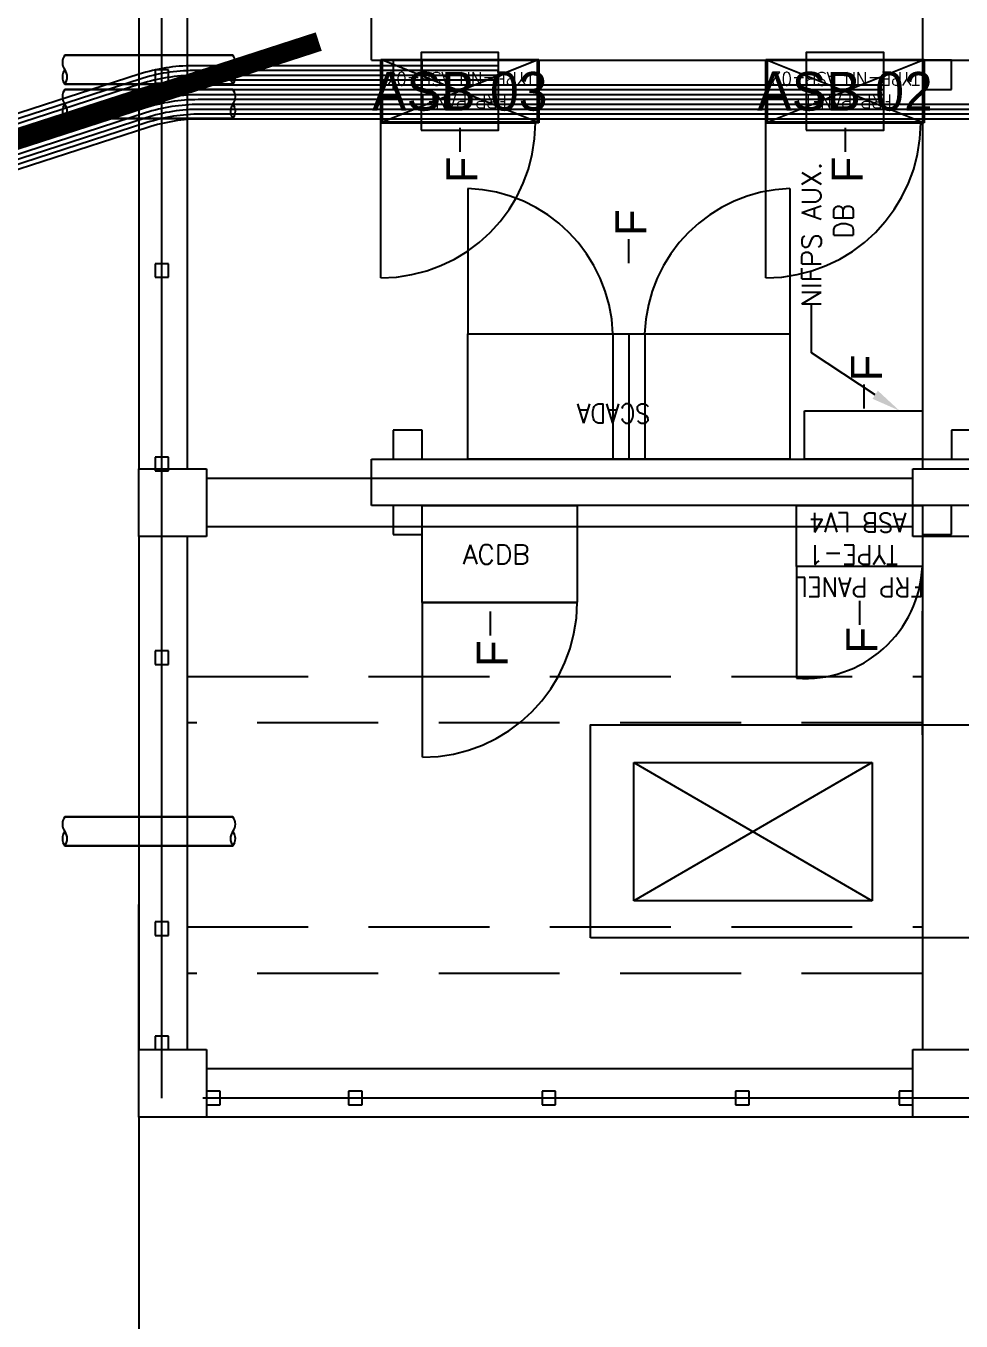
# Model space of a CAD drawing. Header units: metres. Extents: x 530797 to 531186, y 2675622 to 2675942.
# Drawn here: x 530979.7 to 530984.54, y 2675808.3 to 2675814.99 of the extents above; entities that cross this region are included whole.
import ezdxf
from ezdxf.enums import TextEntityAlignment as Align

# ---------------------------------------------------------------- set-up
doc = ezdxf.new("R2010")
doc.units = ezdxf.units.M
for name, pattern in [('DASHED', [0.75, 0.5, -0.25]), ('DASHED2', [0.375, 0.25, -0.125]), ('HIDDEN', [0.375, 0.25, -0.125]), ('PHANTOM', [63.5, 31.75, -6.35, 6.35, -6.35, 6.35, -6.35])]:
    doc.linetypes.add(name, pattern=pattern)
for name, color, linetype in [('1', 5, 'Continuous'), ('Excavation', 7, 'Continuous'), ('IDT', 7, 'Continuous'), ('LT Cable(AG) INV to LT Panel BL-07', 2, 'Continuous')]:
    doc.layers.add(name, color=color, linetype=linetype)
doc.styles.add('Arial', font='arial.ttf')
doc.styles.add('RomanS', font='romans.shx')
doc.styles.get("Standard").update_dxf_attribs({"font": 'Adani Regular.ttf'})
doc.linetypes.add('FOUNDATION LAYOUT$0$FENCELINE1', pattern='A,6.35,-2.54,[133,ltypeshp.shx,S=2.54,R=0,X=-2.54,Y=0],-2.54,25.4', length=36.83)

# ---------------------------------------------------------------- blocks, each defined once
blk = doc.blocks.new('ASB')
at = {"layer": '1', "color": 5}
blk.add_lwpolyline([(-0.2, -0.2), (0.2, -0.2), (0.2, 0.2), (-0.2, 0.2)], close=True, dxfattribs=at)
at = {"layer": '1', "color": 7}
blk.add_attdef('ID', text='', height=0.2, dxfattribs=at).set_placement((0, 0), align=Align.MIDDLE_CENTER)
blk = doc.blocks.new('IDT')
at = {"layer": 'IDT', "color": 8}
for p, q in [((29.552, 18.4101), (29.902, 18.4101)), ((29.902, 18.4101), (29.902, 18.0601)), ((29.902, 18.4101), (33.552, 18.4101)), ((33.552, 18.0601), (33.552, 18.4101)), ((33.552, 18.4101), (33.902, 18.4101)), ((33.902, 18.4101), (33.902, 18.0601)), ((29.902, 18.3453), (29.902, 18.2753)), ((29.972, 18.3453), (29.902, 18.3453)), ((29.972, 18.2753), (29.972, 18.3453)), ((30.7481, 18.3453), (30.7481, 18.2753)), ((30.8181, 18.3453), (30.7481, 18.3453)), ((30.8181, 18.2753), (30.8181, 18.3453)), ((31.7481, 18.3453), (31.7481, 18.2753)), ((31.8181, 18.3453), (31.7481, 18.3453)), ((31.8181, 18.2753), (31.8181, 18.3453)), ((32.7481, 18.3453), (32.7481, 18.2753)), ((32.8181, 18.3453), (32.7481, 18.3453)), ((32.8181, 18.2753), (32.8181, 18.3453)), ((33.482, 18.3453), (33.482, 18.2753)), ((33.552, 18.3453), (33.482, 18.3453)), ((33.552, 18.2753), (33.552, 18.3453)), ((29.902, 18.2753), (29.972, 18.2753)), ((30.7481, 18.2753), (30.8181, 18.2753)), ((31.7481, 18.2753), (31.8181, 18.2753)), ((32.7481, 18.2753), (32.8181, 18.2753)), ((33.482, 18.2753), (33.552, 18.2753)), ((29.902, 18.1601), (33.552, 18.1601)), ((29.902, 18.0601), (29.552, 18.0601)), ((29.852, 15.4101), (29.852, 18.0601)), ((33.902, 18.0601), (33.552, 18.0601)), ((33.652, 15.4101), (33.652, 18.0601)), ((33.7481, 18.0601), (33.7481, 17.9901)), ((33.8181, 18.0601), (33.7481, 18.0601)), ((33.8181, 17.9901), (33.8181, 18.0601)), ((33.902, 15.4101), (33.902, 18.0601)), ((33.7481, 17.9901), (33.8181, 17.9901)), ((33.7481, 17.4703), (33.7481, 17.4003)), ((33.8181, 17.4703), (33.7481, 17.4703)), ((33.8181, 17.4003), (33.8181, 17.4703)), ((33.7481, 17.4003), (33.8181, 17.4003)), ((30.1117, 16.5771), (30.1117, 17.2916)), ((30.1117, 17.2916), (31.3439, 17.2916)), ((31.3439, 16.5771), (30.1117, 17.2916)), ((30.1117, 16.5771), (31.3439, 17.2916)), ((31.3439, 17.2916), (31.3439, 16.5771)), ((31.3439, 16.5771), (30.1117, 16.5771)), ((29.852, 16.4349), (29.852, 15.7954)), ((33.652, 16.1329), (33.652, 16.1329)), ((33.7481, 16.0703), (33.7481, 16.0003)), ((33.8181, 16.0703), (33.7481, 16.0703)), ((33.8181, 16.0003), (33.8181, 16.0703)), ((33.7481, 16.0003), (33.8181, 16.0003)), ((29.552, 15.4101), (29.902, 15.4101)), ((29.702, 15.3997), (29.702, 15.2497)), ((29.852, 15.3997), (29.702, 15.3997)), ((29.852, 15.2497), (29.852, 15.3997)), ((29.902, 15.4101), (29.902, 15.0601)), ((32.4369, 15.3997), (32.4369, 15.2497)), ((32.5869, 15.3997), (32.4369, 15.3997)), ((32.5869, 15.2497), (32.5869, 15.3997)), ((33.552, 15.0601), (33.552, 15.4101)), ((33.552, 15.4101), (33.902, 15.4101)), ((33.902, 15.4101), (33.902, 15.0601)), ((29.902, 15.3601), (33.552, 15.3601)), ((26.802, 15.2497), (32.6992, 15.2497)), ((29.702, 15.2497), (29.852, 15.2497)), ((32.4369, 15.2497), (32.5869, 15.2497)), ((32.6992, 15.2497), (32.6992, 15.0097)), ((29.902, 15.0601), (29.552, 15.0601)), ((29.852, 12.4101), (29.852, 15.0601)), ((29.902, 15.1101), (33.552, 15.1101)), ((33.902, 15.0601), (33.552, 15.0601)), ((33.652, 12.4101), (33.652, 15.0601)), ((33.7481, 15.0703), (33.7481, 15.0003)), ((33.8181, 15.0703), (33.7481, 15.0703)), ((33.8181, 15.0003), (33.8181, 15.0703)), ((33.902, 12.4101), (33.902, 15.0601)), ((32.6992, 15.0097), (26.802, 15.0097)), ((29.702, 15.0097), (29.552, 15.0097)), ((29.702, 14.8597), (29.702, 15.0097)), ((31.2873, 14.3618), (31.2873, 15.0097)), ((31.3698, 14.3618), (31.3698, 15.0097)), ((31.4523, 14.3618), (31.4523, 15.0097)), ((32.4369, 15.0097), (32.4369, 14.8597)), ((32.5869, 15.0097), (32.4369, 15.0097)), ((32.5869, 14.8597), (32.5869, 15.0097)), ((33.7481, 15.0003), (33.8181, 15.0003)), ((29.552, 14.8597), (29.702, 14.8597)), ((32.4369, 14.8597), (32.5869, 14.8597)), ((33.7481, 14.0703), (33.7481, 14.0003)), ((33.8181, 14.0703), (33.7481, 14.0703)), ((33.8181, 14.0003), (33.8181, 14.0703)), ((33.7481, 14.0003), (33.8181, 14.0003)), ((29.843, 13.2732), (30.661, 13.2732)), ((29.843, 12.9462), (29.843, 13.2732)), ((29.852, 12.9497), (29.852, 13.2697)), ((29.852, 13.2697), (30.652, 13.2697)), ((30.652, 13.2697), (29.852, 12.9497)), ((30.652, 12.9497), (29.852, 13.2697)), ((30.652, 13.2697), (30.652, 12.9497)), ((30.661, 13.2732), (30.661, 12.9462)), ((31.8339, 13.2732), (32.6519, 13.2732)), ((31.8339, 12.9462), (31.8339, 13.2732)), ((31.8429, 12.9497), (31.8429, 13.2697)), ((31.8429, 13.2697), (32.6429, 13.2697)), ((31.8429, 12.9497), (32.6429, 13.2697)), ((31.8429, 13.2697), (32.6429, 12.9497)), ((32.6429, 13.2697), (32.6429, 12.9497)), ((32.6519, 13.2732), (32.6519, 12.9462)), ((29.702, 13.0997), (29.702, 12.9497)), ((29.852, 13.0997), (29.702, 13.0997)), ((29.852, 12.9497), (29.852, 13.0997)), ((32.4369, 13.0997), (32.4369, 12.9497)), ((32.5869, 13.0997), (32.4369, 13.0997)), ((32.5869, 12.9497), (32.5869, 13.0997)), ((33.7481, 13.0685), (33.7481, 12.9985)), ((33.8181, 13.0685), (33.7481, 13.0685)), ((33.8181, 12.9985), (33.8181, 13.0685)), ((33.7481, 12.9985), (33.8181, 12.9985)), ((32.6992, 12.9497), (26.802, 12.9497)), ((29.702, 12.9497), (29.852, 12.9497)), ((30.661, 12.9462), (29.843, 12.9462)), ((30.652, 12.9497), (29.852, 12.9497)), ((32.6519, 12.9462), (31.8339, 12.9462)), ((32.6429, 12.9497), (31.8429, 12.9497)), ((32.4369, 12.9497), (32.5869, 12.9497)), ((32.6993, 12.9497), (32.6993, 12.7097))]:
    blk.add_line(p, q, dxfattribs=at)
at = {"layer": 'IDT', "color": 8, "linetype": 'DASHED2', "ltscale": 5}
for p, q in [((32.802, 18.4101), (33.902, 18.4101)), ((33.902, 18.4101), (33.902, 17.3101))]:
    blk.add_line(p, q, dxfattribs=at)
at = {"layer": 'IDT', "color": 8, "linetype": 'PHANTOM', "ltscale": 0.25}
for p, q in [((25.6331, 18.3103), (33.7831, 18.3103)), ((33.7831, 18.3103), (33.7831, 9.1603))]:
    blk.add_line(p, q, dxfattribs=at)
at = {"layer": 'IDT', "color": 8, "linetype": 'HIDDEN', "ltscale": 2.5}
for p, q in [((29.852, 17.6665), (33.652, 17.6665)), ((33.652, 17.4265), (29.852, 17.4265)), ((29.852, 16.3729), (33.652, 16.3729)), ((33.652, 16.1329), (29.852, 16.1329))]:
    blk.add_line(p, q, dxfattribs=at)
at = {"layer": 'IDT', "color": 124}
for p, q in [((34.2845, 17.0079), (33.4155, 17.0079)), ((33.4155, 17.0079), (34.2845, 17.0079)), ((33.4155, 16.8579), (34.2845, 16.8579)), ((34.2845, 16.8579), (33.4155, 16.8579)), ((34.2845, 13.2505), (33.4155, 13.2505)), ((33.4155, 13.2505), (34.2845, 13.2505)), ((33.4155, 13.1005), (34.2845, 13.1005)), ((34.2845, 13.1005), (33.4155, 13.1005)), ((34.2845, 13.0734), (33.4155, 13.0734)), ((33.4155, 13.0734), (34.2845, 13.0734)), ((33.4155, 12.9234), (34.2845, 12.9234)), ((34.2845, 12.9234), (33.4155, 12.9234))]:
    blk.add_line(p, q, dxfattribs=at)
at = {"layer": 'IDT', "color": 8, "linetype": 'DASHED', "ltscale": 5}
for p, q in [((32.4365, 16.5497), (32.4365, 15.7497)), ((30.502, 15.5637), (30.502, 16.1417)), ((32.3927, 15.7497), (31.6365, 15.7497)), ((32.4365, 15.7497), (32.3927, 15.7497)), ((30.5375, 13.6118), (30.5375, 14.3618)), ((32.202, 13.6118), (32.202, 14.3618)), ((30.661, 14.0732), (30.661, 13.2732)), ((32.6519, 14.0732), (32.6519, 13.2732)), ((30.5375, 13.6118), (30.5375, 13.6118)), ((32.202, 13.6118), (32.202, 13.6118)), ((30.6172, 13.2732), (29.861, 13.2732)), ((30.661, 13.2732), (30.6172, 13.2732)), ((32.6081, 13.2732), (31.8519, 13.2732)), ((32.6519, 13.2732), (32.6081, 13.2732))]:
    blk.add_line(p, q, dxfattribs=at)
at = {"layer": 'IDT', "color": 7}
for p, q in [((30.177, 15.7932), (30.177, 15.8657)), ((32.0863, 15.8484), (32.0863, 15.9209)), ((30.177, 15.7421), (30.177, 15.7932)), ((32.0863, 15.7973), (32.0863, 15.8484)), ((31.6365, 15.7486), (32.4369, 15.7497)), ((31.6365, 15.2497), (31.6365, 15.7486)), ((32.4369, 15.7497), (32.4369, 15.2497)), ((29.852, 15.5637), (30.502, 15.5637)), ((29.852, 15.2497), (29.852, 15.5637)), ((30.502, 15.5637), (30.502, 15.2497)), ((30.502, 15.2497), (29.852, 15.2497)), ((32.4369, 15.2497), (31.6365, 15.2497)), ((29.852, 15.0097), (30.462, 15.0097)), ((29.852, 14.7597), (29.852, 15.0097)), ((30.462, 15.0097), (30.462, 14.7597)), ((30.5375, 15.0097), (32.202, 15.0097)), ((30.5375, 14.3618), (30.5375, 15.0097)), ((32.202, 15.0097), (32.202, 14.3618)), ((30.462, 14.7597), (29.852, 14.7597)), ((30.1529, 14.748), (30.1529, 14.6969)), ((30.1529, 14.6969), (30.1529, 14.6243)), ((32.202, 14.3618), (30.5375, 14.3618)), ((31.3698, 13.9969), (31.3698, 13.9457)), ((31.3698, 13.9457), (31.3698, 13.8732)), ((30.252, 13.3493), (30.252, 13.4218)), ((32.2429, 13.3493), (32.2429, 13.4218)), ((30.252, 13.2982), (30.252, 13.3493)), ((32.2429, 13.2982), (32.2429, 13.3493)), ((29.843, 13.2732), (30.661, 13.2732)), ((29.843, 12.9462), (29.843, 13.2732)), ((30.661, 13.2732), (30.661, 12.9462)), ((31.8339, 13.2732), (32.6519, 13.2732)), ((31.8339, 12.9462), (31.8339, 13.2732)), ((32.6519, 13.2732), (32.6519, 12.9462)), ((30.661, 12.9462), (29.843, 12.9462)), ((32.6519, 12.9462), (31.8339, 12.9462))]:
    blk.add_line(p, q, dxfattribs=at)
at = {"layer": 'IDT', "color": 8, "linetype": 'ByBlock', "lineweight": -2, "ltscale": 0.1}
for p, q in [((30.096, 14.6774), (30.426, 14.4611)), ((30.426, 14.4611), (30.426, 14.2072))]:
    blk.add_line(p, q, dxfattribs=at)
at = {"layer": 'IDT', "color": 7, "linetype": 'FOUNDATION LAYOUT$0$FENCELINE1', "ltscale": 0.01}
blk.add_lwpolyline([(33.902, 18.4101), (33.9018, 22.4854), (21.4107, 22.4854)], dxfattribs=at)
at = {"layer": 'IDT', "color": 8}
blk.add_lwpolyline([(31.567, 17.4829), (31.567, 16.3829), (28.767, 16.3829), (28.767, 17.4829)], close=True, dxfattribs=at)
at = {"layer": 'IDT', "color": 124}
for centre, start, end in [((33.4653, 16.9704), 143.02764, 216.97236), ((33.3657, 16.9704), 323.02764, 36.97236), ((34.3344, 16.9704), 143.02764, 216.97236), ((34.2347, 16.9704), 323.02764, 36.97236), ((33.4653, 16.8954), 143.02764, 216.97236), ((34.2347, 16.8954), 323.02764, 36.97236), ((33.4653, 13.213), 143.02764, 216.97236), ((33.3657, 13.213), 323.02764, 36.97236), ((34.3344, 13.213), 143.02764, 216.97236), ((34.2347, 13.213), 323.02764, 36.97236), ((33.4653, 13.138), 143.02764, 216.97236), ((34.2347, 13.138), 323.02764, 36.97236), ((33.4653, 13.0359), 143.02764, 216.97236), ((33.3657, 13.0359), 323.02764, 36.97236), ((34.3344, 13.0359), 143.02764, 216.97236), ((34.2347, 13.0359), 323.02764, 36.97236), ((33.4653, 12.9609), 143.02764, 216.97236), ((34.2347, 12.9609), 323.02764, 36.97236)]:
    blk.add_arc(centre, 0.0624, start, end, dxfattribs=at)
at = {"layer": 'IDT', "color": 8, "linetype": 'DASHED', "ltscale": 5}
for centre, radius, start, end in [((32.4365, 15.7497), 0.8, 90, 180), ((30.4575, 15.5373), 0.606, 85.7856, 177.50336), ((30.512, 14.3876), 0.7761, 271.87815, 358.10123), ((29.6994, 14.7411), 1.4413, 344.74337, 344.78968), ((32.2275, 14.3876), 0.7761, 181.89877, 268.12185), ((30.661, 13.2732), 0.8, 90, 180), ((32.6519, 13.2732), 0.8, 90, 180)]:
    blk.add_arc(centre, radius, start, end, dxfattribs=at)
at = {"layer": 'IDT', "color": 8, "ltscale": 0.1}
blk.add_solid([(30.0823, 14.6565), (29.9705, 14.7597), (30.1097, 14.6983)], dxfattribs=at)
at = {"layer": 'IDT', "color": 7, "style": 'Arial'}
for p in [(31.9951, 16.0827), (30.0858, 16.0139), (30.0617, 14.6072), (31.2786, 13.856), (30.1608, 13.5836), (32.1517, 13.5836)]:
    blk.add_text('F', height=0.16, rotation=270, dxfattribs=at).set_placement(p)
at = {"layer": 'IDT', "color": 7, "style": 'RomanS', "width": 0.9}
for s, height, p in [('FRP PANEL', 0.1, (29.8434, 15.6209)), ('TYPE-1', 0.1, (29.9782, 15.4542)), ('ASB LV4', 0.1, (29.9342, 15.2876)), ('SCADA', 0.1, (31.2586, 14.724)), ('FRP PANEL', 0.07, (30.0088, 13.1269)), ('FRP PANEL', 0.07, (31.9997, 13.1269)), ('TYPE-NN ASB-02', 0.07, (29.8647, 13.0102)), ('TYPE-NN ASB-03', 0.07, (31.8556, 13.0102))]:
    blk.add_text(s, height=height, dxfattribs=at).set_placement(p)
at = {"layer": 'IDT', "color": 7, "ltscale": 0.1, "style": 'RomanS'}
blk.add_text('ACDB', height=0.1, rotation=180, dxfattribs=at).set_placement((32.2286, 15.5521))
at = {"layer": 'IDT', "color": 8, "style": 'RomanS'}
for s, p in [('NIFPS AUX.', (30.376, 14.2243)), (' DB', (30.2093, 13.9386))]:
    blk.add_text(s, height=0.1, rotation=270, dxfattribs=at).set_placement(p)

msp = doc.modelspace()

# ---------------------------------------------------------------- linework, layer by layer
at = {"layer": 'Excavation', "const_width": 0.1}
msp.add_lwpolyline([(530981.2153, 2675814.9061), (530979.2663, 2675814.2751), (530975.1913, 2675814.2751), (530975.1913, 2675785.6182)], dxfattribs=at)
at = {"layer": 'LT Cable(AG) INV to LT Panel BL-07', "color": 5}
for points in [[(530982.1406, 2675814.781), (530980.5651, 2675814.781, 0.078431), (530980.2879, 2675814.7373), (530979.3817, 2675814.4439, -0.078431), (530979.1045, 2675814.4001), (530975.9663, 2675814.4001, 0.414214), (530975.0663, 2675813.5001), (530975.0663, 2675785.7641, 0.093355), (530975.128, 2675785.4367), (530975.2296, 2675785.1764, -0.093355), (530975.2913, 2675784.849), (530975.2913, 2675634.655, 0.414214), (530976.1913, 2675633.755), (531118.417, 2675633.755, 0.414214), (531119.317, 2675634.655), (531119.317, 2675635.2298)], [(530982.1406, 2675814.756), (530980.5691, 2675814.756, 0.078431), (530980.2919, 2675814.7123), (530979.3856, 2675814.4189, -0.078431), (530979.1084, 2675814.3751), (530975.9913, 2675814.3751, 0.414214), (530975.0913, 2675813.4751), (530975.0913, 2675785.7689, 0.093355), (530975.153, 2675785.4414), (530975.2546, 2675785.1811, -0.093355), (530975.3163, 2675784.8537), (530975.3163, 2675634.68, 0.414214), (530976.2163, 2675633.78), (531021.241, 2675633.78, 0.414214), (531022.141, 2675634.68), (531022.141, 2675635.2298)], [(530982.1406, 2675814.731), (530980.573, 2675814.731, 0.078431), (530980.2958, 2675814.6873), (530979.3896, 2675814.3939, -0.078431), (530979.1124, 2675814.3501), (530976.0163, 2675814.3501, 0.414214), (530975.1163, 2675813.4501), (530975.1163, 2675785.7736, 0.093355), (530975.178, 2675785.4461), (530975.2796, 2675785.1858, -0.093355), (530975.3413, 2675784.8584), (530975.3413, 2675664.705, 0.414214), (530976.2413, 2675663.805), (531118.417, 2675663.805, 0.414214), (531119.317, 2675664.705), (531119.317, 2675665.2298)], [(530982.1406, 2675814.706), (530980.577, 2675814.706, 0.078431), (530980.2998, 2675814.6623), (530979.3935, 2675814.3689, -0.078431), (530979.1163, 2675814.3251), (530976.0413, 2675814.3251, 0.414214), (530975.1413, 2675813.4251), (530975.1413, 2675785.7783, 0.093355), (530975.203, 2675785.4509), (530975.3046, 2675785.1906, -0.093355), (530975.3663, 2675784.8631), (530975.3663, 2675664.73, 0.414214), (530976.2663, 2675663.83), (531021.241, 2675663.83, 0.414214), (531022.141, 2675664.73), (531022.141, 2675665.2298)], [(530984.1315, 2675814.681), (530980.5809, 2675814.681, 0.078431), (530980.3037, 2675814.6373), (530979.3975, 2675814.3439, -0.078431), (530979.1203, 2675814.3001), (530976.0663, 2675814.3001, 0.414214), (530975.1663, 2675813.4001), (530975.1663, 2675785.783, 0.093355), (530975.228, 2675785.4556), (530975.3296, 2675785.1953, -0.093355), (530975.3913, 2675784.8678), (530975.3913, 2675694.755, 0.414214), (530976.2913, 2675693.855), (531118.417, 2675693.855, 0.414214), (531119.317, 2675694.755), (531119.317, 2675695.2298)], [(530984.1315, 2675814.656), (530980.5849, 2675814.656, 0.078431), (530980.3077, 2675814.6123), (530979.4014, 2675814.3189, -0.078431), (530979.1242, 2675814.2751), (530976.0913, 2675814.2751, 0.414214), (530975.1913, 2675813.3751), (530975.1913, 2675785.7877, 0.093355), (530975.253, 2675785.4603), (530975.3546, 2675785.2, -0.093355), (530975.4163, 2675784.8726), (530975.4163, 2675694.78, 0.414214), (530976.3163, 2675693.88), (531021.241, 2675693.88, 0.414214), (531022.141, 2675694.78), (531022.141, 2675695.2298)], [(530984.1315, 2675814.631), (530980.5888, 2675814.631, 0.078431), (530980.3116, 2675814.5873), (530979.4054, 2675814.2939, -0.078431), (530979.1282, 2675814.2501), (530976.1163, 2675814.2501, 0.414214), (530975.2163, 2675813.3501), (530975.2163, 2675785.7924, 0.093355), (530975.278, 2675785.465), (530975.3796, 2675785.2047, -0.093355), (530975.4413, 2675784.8773), (530975.4413, 2675717.305, 0.414214), (530976.3413, 2675716.405), (531118.417, 2675716.405, 0.414214), (531119.317, 2675717.305), (531119.317, 2675717.7298)], [(530984.1315, 2675814.606), (530980.5928, 2675814.606, 0.078431), (530980.3156, 2675814.5623), (530979.4093, 2675814.2689, -0.078431), (530979.1321, 2675814.2251), (530976.1413, 2675814.2251, 0.414214), (530975.2413, 2675813.3251), (530975.2413, 2675785.7971, 0.093355), (530975.303, 2675785.4697), (530975.4046, 2675785.2094, -0.093355), (530975.4663, 2675784.882), (530975.4663, 2675717.33, 0.414214), (530976.3663, 2675716.43), (531021.241, 2675716.43, 0.414214), (531022.141, 2675717.33), (531022.141, 2675717.7298)], [(530986.2923, 2675814.581), (530980.5967, 2675814.581, 0.078431), (530980.3195, 2675814.5373), (530979.4133, 2675814.2439, -0.078431), (530979.1361, 2675814.2001), (530976.1663, 2675814.2001, 0.414214), (530975.2663, 2675813.3001), (530975.2663, 2675785.8018, 0.093355), (530975.328, 2675785.4744), (530975.4296, 2675785.2141, -0.093355), (530975.4913, 2675784.8867), (530975.4913, 2675747.355, 0.414214), (530976.3913, 2675746.455), (531118.417, 2675746.455, 0.414214), (531119.317, 2675747.355), (531119.317, 2675747.7298)], [(530986.2923, 2675814.556), (530980.6006, 2675814.556, 0.078431), (530980.3234, 2675814.5123), (530979.4172, 2675814.2189, -0.078431), (530979.14, 2675814.1751), (530976.1913, 2675814.1751, 0.414214), (530975.2913, 2675813.2751), (530975.2913, 2675785.8065, 0.093355), (530975.353, 2675785.4791), (530975.4546, 2675785.2188, -0.093355), (530975.5163, 2675784.8914), (530975.5163, 2675747.38, 0.414214), (530976.4163, 2675746.48), (531021.241, 2675746.48, 0.414214), (531022.141, 2675747.38), (531022.141, 2675747.7298)], [(530986.2923, 2675814.531), (530980.6046, 2675814.531, 0.078431), (530980.3274, 2675814.4873), (530979.4212, 2675814.1939, -0.078431), (530979.144, 2675814.1501), (530976.2163, 2675814.1501, 0.414214), (530975.3163, 2675813.2501), (530975.3163, 2675785.8112, 0.093355), (530975.378, 2675785.4838), (530975.4796, 2675785.2235, -0.093355), (530975.5413, 2675784.8961), (530975.5413, 2675777.405, 0.414214), (530976.4413, 2675776.505), (531118.417, 2675776.505, 0.414214), (531119.317, 2675777.405), (531119.317, 2675777.7298)], [(530986.2923, 2675814.506), (530980.6085, 2675814.506, 0.078431), (530980.3313, 2675814.4623), (530979.4251, 2675814.1689, -0.078431), (530979.1479, 2675814.1251), (530976.2413, 2675814.1251, 0.414214), (530975.3413, 2675813.2251), (530975.3413, 2675785.8159, 0.093355), (530975.403, 2675785.4885), (530975.5046, 2675785.2282, -0.093355), (530975.5663, 2675784.9008), (530975.5663, 2675777.43, 0.414214), (530976.4663, 2675776.53), (531021.241, 2675776.53, 0.414214), (531022.141, 2675777.43), (531022.141, 2675777.7298)]]:
    msp.add_lwpolyline(points, format="xyb", dxfattribs=at)

# ---------------------------------------------------------------- block references
at = {"layer": '1'}
for p, values in [((530981.9444, 2675814.6492), {'ID': 'ASB 03'}), ((530983.9353, 2675814.6492), {'ID': 'ASB 02'})]:
    msp.add_blockref('ASB', p, dxfattribs=at).add_auto_attribs(values)
at = {"layer": 'IDT', "color": 8, "rotation": 180}
msp.add_blockref('IDT', (531014.1873, 2675827.7589), dxfattribs=at)

doc.saveas('drawing.dxf')
